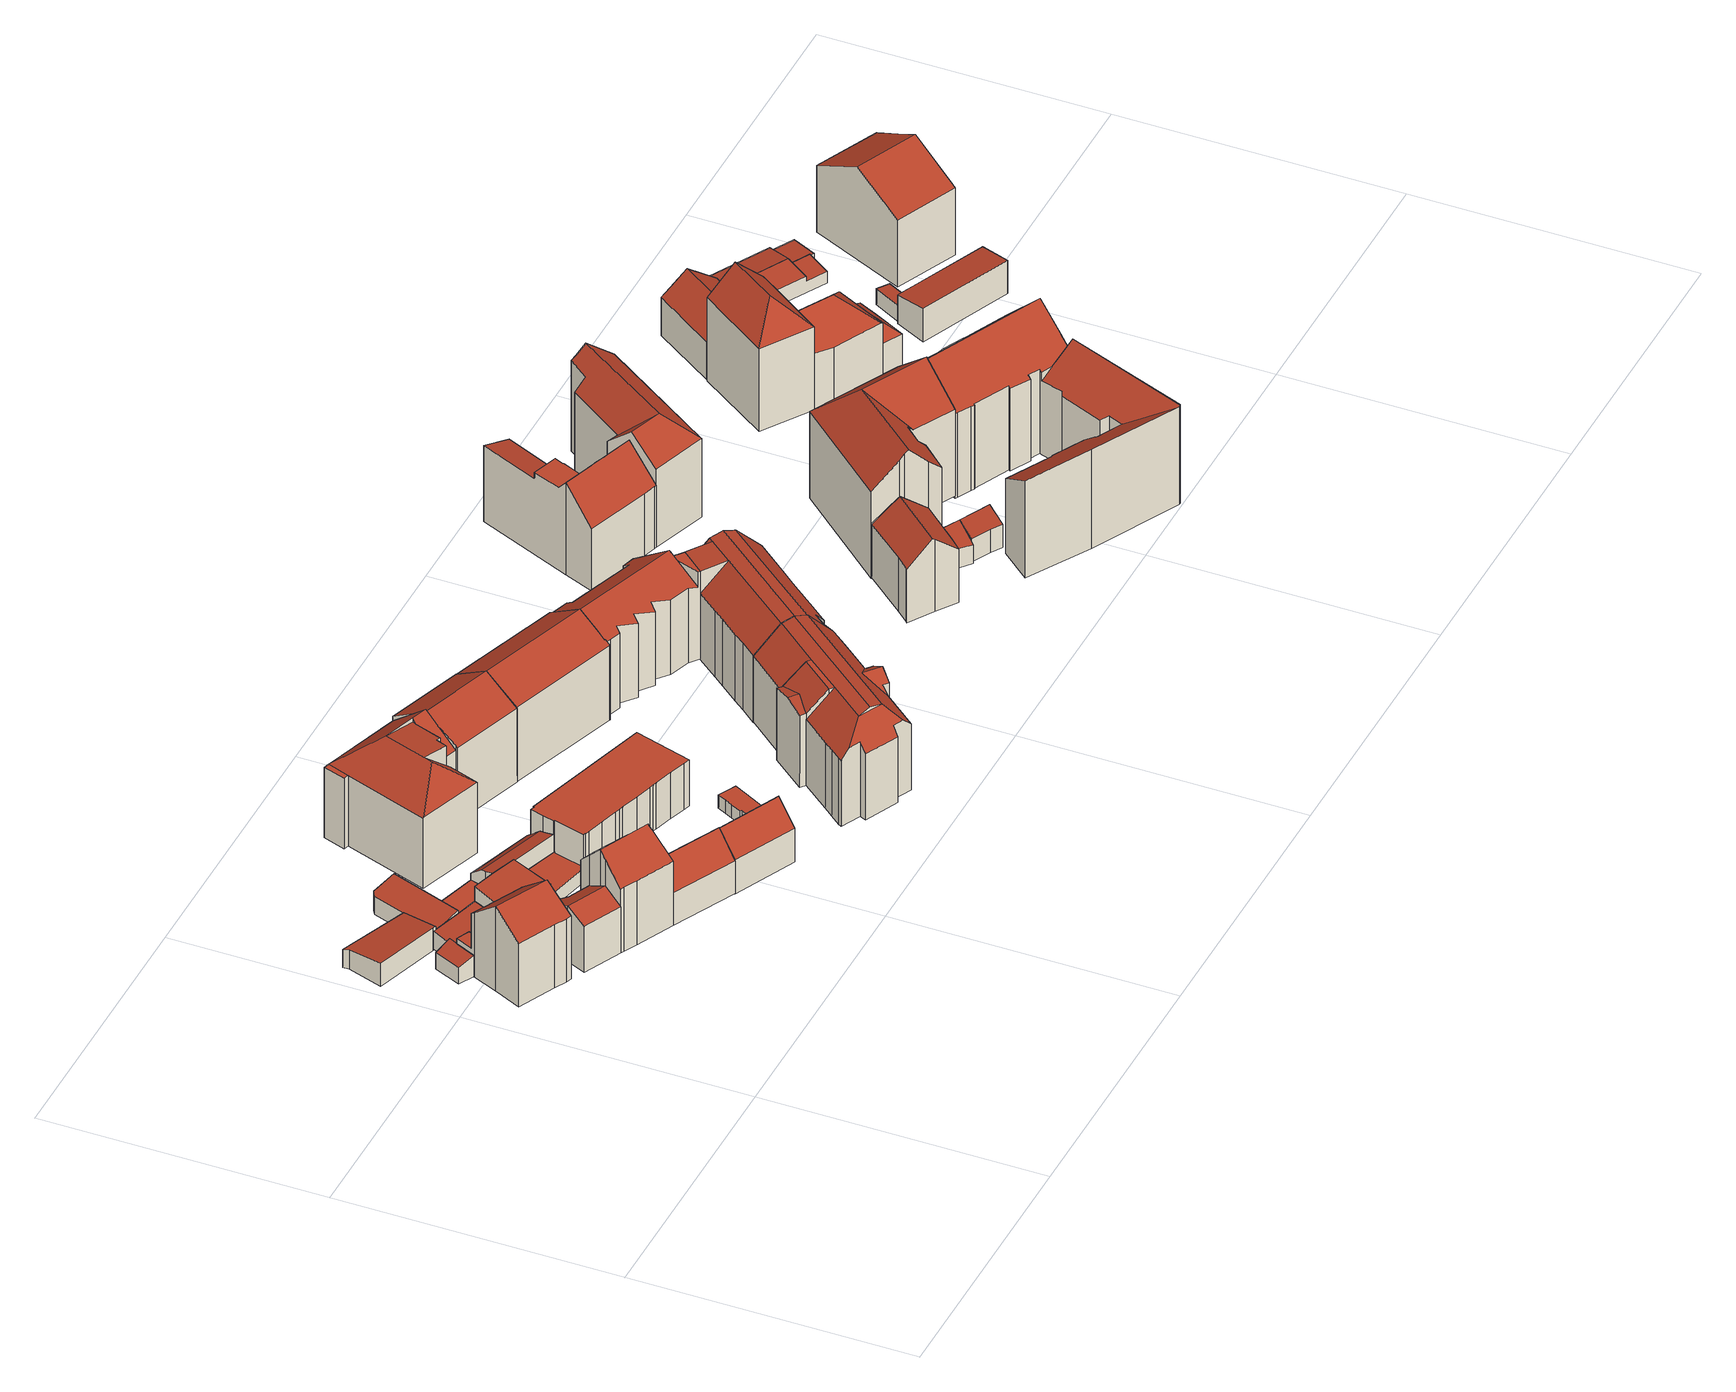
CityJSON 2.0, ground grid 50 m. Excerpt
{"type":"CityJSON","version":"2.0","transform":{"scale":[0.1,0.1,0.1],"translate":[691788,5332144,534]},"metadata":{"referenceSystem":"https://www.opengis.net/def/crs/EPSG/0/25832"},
"CityObjects":{
"building1":{"type":"Building","attributes":{"Gemeindeschluessel":"09162000","HoeheDach":"539.771","HoeheGrund":"535.663","Methode":"2000","NiedrigsteTraufeDesGebaeudes":"538.863","Geometrietyp2DReferenz":"3000","function":"31001_9998","roofType":"2100","measuredHeight":4.11,"storeysAboveGround":1},"geometry":[{"type":"MultiSurface","lod":"2","boundaries":[[[0,1,2,3]],[[3,2,4,5]],[[5,4,6,7]],[[2,1,8,6,4]],[[5,7,9,0,3]],[[7,6,8,9]],[[9,8,1,0]]],"semantics":{"surfaces":[{"type":"WallSurface"},{"type":"RoofSurface"},{"type":"GroundSurface"}],"values":[0,0,0,1,2,0,0]}}]},
"building2":{"type":"Building","attributes":{"Gemeindeschluessel":"09162000","HoeheDach":"552.180","HoeheGrund":"535.597","Methode":"2000","NiedrigsteTraufeDesGebaeudes":"540.770","Geometrietyp2DReferenz":"3000","function":"31001_9998","roofType":"3100","measuredHeight":16.58,"storeysAboveGround":4},"geometry":[{"type":"MultiSurface","lod":"2","boundaries":[[[10,11,12,13]],[[14,15,16,17]],[[18,19,20,21]],[[22,23,24,25]],[[26,27,21,20]],[[28,29,30,11,10,31]],[[24,23,32,14,17,29,28,33,34,35,26,20,19,36]],[[37,18,21,27,38,12,11,30,16]],[[17,16,30,29]],[[33,39,40,34]],[[13,40,39,31,10]],[[28,31,39,33]],[[37,25,24,36,19,18]],[[35,38,27,26]],[[37,16,15,41,22,25]],[[32,41,15,14]],[[23,22,41,32]],[[35,34,40,13,12,38]]],"semantics":{"surfaces":[{"type":"WallSurface"},{"type":"GroundSurface"},{"type":"RoofSurface"}],"values":[0,0,0,0,0,0,1,2,0,0,2,0,0,0,2,0,0,0]}}]},
"building3":{"type":"Building","attributes":{"Gemeindeschluessel":"09162000","HoeheDach":"539.759","HoeheGrund":"535.306","Methode":"2000","NiedrigsteTraufeDesGebaeudes":"538.846","Geometrietyp2DReferenz":"3000","function":"31001_2000","roofType":"1000","measuredHeight":4.45},"geometry":[{"type":"MultiSurface","lod":"2","boundaries":[[[42,43,44,45]],[[46,47,48,49]],[[50,46,49,51,42,45]],[[51,52,43,42]],[[50,45,44,53]],[[51,49,48,52]],[[44,43,52,48,47,53]],[[46,50,53,47]]],"semantics":{"surfaces":[{"type":"WallSurface"},{"type":"GroundSurface"},{"type":"RoofSurface"}],"values":[0,0,1,0,0,0,2,0]}}]},
"building4":{"type":"Building","attributes":{"Gemeindeschluessel":"09162000","HoeheDach":"539.179","HoeheGrund":"535.600","Methode":"2000","NiedrigsteTraufeDesGebaeudes":"538.624","Geometrietyp2DReferenz":"3000","function":"31001_2000","roofType":"9999","measuredHeight":3.58},"geometry":[{"type":"MultiSurface","lod":"2","boundaries":[[[34,54,55,33]],[[56,57,58,59]],[[60,61,62,63]],[[33,55,64,28]],[[28,64,61,60]],[[59,58,65,66]],[[67,68,69,70]],[[69,68,56,59,66,34,33,28,60,63]],[[68,67,57,56]],[[67,70,62,61,64,55,54,65,58,57]],[[63,62,70,69]],[[66,65,54,34]]],"semantics":{"surfaces":[{"type":"WallSurface"},{"type":"GroundSurface"},{"type":"RoofSurface"}],"values":[0,0,0,0,0,0,0,1,0,2,0,0]}}]},
"building5":{"type":"Building","attributes":{"Gemeindeschluessel":"09162000","HoeheDach":"546.530","HoeheGrund":"535.506","Methode":"2000","NiedrigsteTraufeDesGebaeudes":"543.896","Geometrietyp2DReferenz":"3000","function":"31001_9998","roofType":"3100","measuredHeight":11.02,"storeysAboveGround":2},"geometry":[{"type":"MultiSurface","lod":"2","boundaries":[[[71,72,73,74]],[[75,76,77,78]],[[76,75,74,73]],[[79,80,81,82]],[[83,84,78,77]],[[83,85,82,81,84]],[[86,79,82,85]],[[86,87,80,79]],[[86,85,83,77,76,73,72,88,89,87]],[[75,78,84,81,80,90,91,71,74]],[[88,91,90,89]],[[89,90,80,87]],[[72,71,91,88]]],"semantics":{"surfaces":[{"type":"WallSurface"},{"type":"RoofSurface"},{"type":"GroundSurface"}],"values":[0,0,0,1,0,0,0,0,2,1,0,0,0]}}]},
"building6":{"type":"Building","attributes":{"Gemeindeschluessel":"09162000","HoeheDach":"539.720","HoeheGrund":"535.215","Methode":"2000","NiedrigsteTraufeDesGebaeudes":"538.716","Geometrietyp2DReferenz":"3000","function":"31001_2000","roofType":"2100","measuredHeight":4.5},"geometry":[{"type":"MultiSurface","lod":"2","boundaries":[[[92,93,94,95]],[[96,97,98,99]],[[95,94,100,101]],[[94,93,98,97,102,100]],[[99,98,93,92]],[[101,100,102,103]],[[101,103,96,99,92,95]],[[103,102,97,96]]],"semantics":{"surfaces":[{"type":"WallSurface"},{"type":"RoofSurface"},{"type":"GroundSurface"}],"values":[0,0,0,1,0,0,2,0]}}]},
"building7":{"type":"Building","attributes":{"Gemeindeschluessel":"09162000","HoeheDach":"542.151","HoeheGrund":"535.470","Methode":"2000","NiedrigsteTraufeDesGebaeudes":"538.620","Geometrietyp2DReferenz":"3000","function":"31001_2000","roofType":"1000","measuredHeight":6.68},"geometry":[{"type":"MultiSurface","lod":"2","boundaries":[[[104,105,106,107]],[[108,109,105,104]],[[110,111,112,113]],[[108,104,107,114]],[[110,109,108,115,111]],[[114,116,115,108]],[[113,112,117,118]],[[106,119,120,116,114,107]],[[121,122,123,124]],[[106,105,109,110,113,118,121,124,119]],[[124,123,120,119]],[[118,117,122,121]],[[115,116,120,123,122,117,112,111]]],"semantics":{"surfaces":[{"type":"WallSurface"},{"type":"RoofSurface"},{"type":"GroundSurface"}],"values":[0,0,0,1,0,0,0,0,0,2,0,0,1]}}]},
"building8":{"type":"Building","attributes":{"Gemeindeschluessel":"09162000","HoeheDach":"552.881","HoeheGrund":"535.470","Methode":"1000","NiedrigsteTraufeDesGebaeudes":"548.038","Geometrietyp2DReferenz":"3000","function":"31001_1000","roofType":"3100","measuredHeight":17.41,"storeysAboveGround":4},"geometry":[{"type":"MultiSurface","lod":"2","boundaries":[[[125,126,127,128]],[[89,129,130,131]],[[89,87,132,129]],[[133,134,135,136]],[[132,87,86,137]],[[132,137,138,139,140,127,126,141,129]],[[137,86,142,138]],[[143,139,138,142]],[[136,135,144,145]],[[125,145,144,141,126]],[[146,147,134,133]],[[131,130,147,146]],[[125,128,148,143,142,86,87,89,131,146,133,136,145]],[[141,144,135,134,147,130,129]],[[128,127,140,148]],[[148,140,139,143]]],"semantics":{"surfaces":[{"type":"WallSurface"},{"type":"RoofSurface"},{"type":"GroundSurface"}],"values":[0,0,0,0,0,1,0,0,0,0,0,0,2,1,0,0]}}]},
"building9":{"type":"Building","attributes":{"Gemeindeschluessel":"09162000","HoeheDach":"538.141","HoeheGrund":"535.487","Methode":"1000","NiedrigsteTraufeDesGebaeudes":"538.141","Geometrietyp2DReferenz":"3000","function":"51009_1610","roofType":"1000","measuredHeight":2.65},"geometry":[{"type":"MultiSurface","lod":"2","boundaries":[[[118,149,150,151]],[[152,153,154,155]],[[155,154,149,118]],[[151,152,155,118]],[[149,154,153,150]],[[151,150,153,152]]],"semantics":{"surfaces":[{"type":"WallSurface"},{"type":"GroundSurface"},{"type":"RoofSurface"}],"values":[0,0,0,1,2,0]}}]},
"building10":{"type":"Building","attributes":{"Gemeindeschluessel":"09162000","HoeheDach":"538.183","HoeheGrund":"535.380","Methode":"1000","NiedrigsteTraufeDesGebaeudes":"538.183","Geometrietyp2DReferenz":"3000","function":"31001_2000","roofType":"1000","measuredHeight":2.8},"geometry":[{"type":"MultiSurface","lod":"2","boundaries":[[[156,157,158,159,160,161,162]],[[163,158,157,164]],[[165,166,156,162]],[[166,165,167,168,169,163,164]],[[168,160,159,169]],[[166,164,157,156]],[[168,167,161,160]],[[167,165,162,161]],[[169,159,158,163]]],"semantics":{"surfaces":[{"type":"RoofSurface"},{"type":"WallSurface"},{"type":"GroundSurface"}],"values":[0,1,1,2,1,1,1,1,1]}}]},
"building11":{"type":"Building","attributes":{"Gemeindeschluessel":"09162000","HoeheDach":"546.159","HoeheGrund":"535.500","Methode":"1000","NiedrigsteTraufeDesGebaeudes":"541.764","Geometrietyp2DReferenz":"3000","function":"31001_1000","roofType":"3100","measuredHeight":10.66,"storeysAboveGround":2},"geometry":[{"type":"MultiSurface","lod":"2","boundaries":[[[128,170,171,125]],[[172,148,128,125,145,173]],[[174,173,145,175]],[[174,175,171,170,176,177]],[[125,171,175,145]],[[177,178,172,173,174]],[[172,178,179,148]],[[178,177,176,179]],[[128,148,179,176,170]]],"semantics":{"surfaces":[{"type":"WallSurface"},{"type":"GroundSurface"},{"type":"RoofSurface"}],"values":[0,1,0,2,0,0,0,2,0]}}]},
"building12":{"type":"Building","attributes":{"Gemeindeschluessel":"09162000","HoeheDach":"541.684","HoeheGrund":"535.290","Methode":"2000","NiedrigsteTraufeDesGebaeudes":"538.840","Geometrietyp2DReferenz":"3000","function":"31001_9998","roofType":"2100","measuredHeight":6.39,"storeysAboveGround":1},"geometry":[{"type":"MultiSurface","lod":"2","boundaries":[[[180,181,182,183,184]],[[184,183,185,186]],[[187,188,189,190,191]],[[192,193,194,195]],[[191,190,193,192]],[[195,194,196,197]],[[197,196,181,180]],[[189,188,185,183,182]],[[180,184,186,187,191,192,195,197]],[[186,185,188,187]],[[194,193,190,189,182,181,196]]],"semantics":{"surfaces":[{"type":"WallSurface"},{"type":"RoofSurface"},{"type":"GroundSurface"}],"values":[0,0,0,0,0,0,0,1,2,0,1]}}]},
"building13":{"type":"Building","attributes":{"Gemeindeschluessel":"09162000","HoeheDach":"546.130","HoeheGrund":"535.360","Methode":"1000","NiedrigsteTraufeDesGebaeudes":"541.931","Geometrietyp2DReferenz":"3000","function":"31001_1000","roofType":"3100","measuredHeight":10.77,"storeysAboveGround":2},"geometry":[{"type":"MultiSurface","lod":"2","boundaries":[[[198,199,200,201,202]],[[203,204,205,201,200]],[[206,205,204,207]],[[207,204,203,208,209]],[[209,208,199,198]],[[208,203,200,199]],[[202,201,205,206]],[[198,202,206,207,209]]],"semantics":{"surfaces":[{"type":"WallSurface"},{"type":"RoofSurface"},{"type":"GroundSurface"}],"values":[0,1,0,0,0,1,0,2]}}]},
"building14":{"type":"Building","attributes":{"Gemeindeschluessel":"09162000","HoeheDach":"554.290","HoeheGrund":"535.150","Methode":"2000","NiedrigsteTraufeDesGebaeudes":"548.920","Geometrietyp2DReferenz":"3000","function":"31001_9998","roofType":"3200","measuredHeight":19.14,"storeysAboveGround":4},"geometry":[{"type":"MultiSurface","lod":"2","boundaries":[[[210,211,212,213,214]],[[215,216,217,218,219]],[[220,221,222,223,224]],[[215,225,226,227,228,216]],[[229,218,217]],[[230,223,231,232,211]],[[233,234,235]],[[220,236,237,235,234,221]],[[222,221,234,233,229,217,231]],[[213,212,232,231,217,216,228,238]],[[239,240,227,226]],[[213,238,241,214]],[[241,238,240,239]],[[211,210,242,230]],[[236,220,224,242,210,214,241,239,226,225]],[[237,219,218,233,235]],[[238,228,227,240]],[[223,222,231]],[[236,225,215,219,237]],[[224,223,230,242]],[[233,218,229]],[[212,211,232]]],"semantics":{"surfaces":[{"type":"WallSurface"},{"type":"RoofSurface"},{"type":"GroundSurface"}],"values":[0,1,0,0,0,1,0,0,1,1,0,0,0,0,2,1,1,0,0,0,0,1]}}]},
"building15":{"type":"Building","attributes":{"Gemeindeschluessel":"09162000","HoeheDach":"544.400","HoeheGrund":"535.403","Methode":"1000","NiedrigsteTraufeDesGebaeudes":"544.400","Geometrietyp2DReferenz":"3000","function":"31001_1000","roofType":"9999","measuredHeight":9,"storeysAboveGround":3},"geometry":[{"type":"MultiSurface","lod":"2","boundaries":[[[243,244,245,246]],[[247,248,249,250]],[[251,252,253,254]],[[255,256,252,251]],[[168,257,258,259]],[[255,251,254,260,261,262,243,246,263,264,265,266,247,250,267,268,169,168,259,269,270,271,272,273]],[[271,274,275,272]],[[268,276,277,169]],[[267,278,276,268]],[[254,253,279,260]],[[262,280,244,243]],[[270,281,274,271]],[[272,275,282,273]],[[250,249,278,267]],[[169,277,257,168]],[[259,258,283,269]],[[264,284,285,265]],[[260,279,286,261]],[[246,245,287,263]],[[285,284,287,245,244,280,286,279,253,252,256,282,275,274,281,283,258,257,277,276,278,249,248]],[[263,287,284,264]],[[285,248,247,266,265]],[[261,286,280,262]],[[269,283,281,270]],[[273,282,256,255]]],"semantics":{"surfaces":[{"type":"WallSurface"},{"type":"GroundSurface"},{"type":"RoofSurface"}],"values":[0,0,0,0,0,1,0,0,0,0,0,0,0,0,0,0,0,0,0,2,0,0,0,0,0]}}]},
"building16":{"type":"Building","attributes":{"Gemeindeschluessel":"09162000","HoeheDach":"538.082","HoeheGrund":"535.480","Methode":"1000","NiedrigsteTraufeDesGebaeudes":"538.082","Geometrietyp2DReferenz":"3000","function":"31001_2000","roofType":"1000","measuredHeight":2.6},"geometry":[{"type":"MultiSurface","lod":"2","boundaries":[[[288,289,290,291,292,293,294,295,296]],[[297,296,295,298]],[[299,291,290,300]],[[301,288,296,297]],[[300,290,289,302]],[[288,301,302,289]],[[303,293,292,304]],[[302,301,297,298,305,303,304,299,300]],[[298,295,294,305]],[[304,292,291,299]],[[305,294,293,303]]],"semantics":{"surfaces":[{"type":"RoofSurface"},{"type":"WallSurface"},{"type":"GroundSurface"}],"values":[0,1,1,1,1,1,1,2,1,1,1]}}]},
"building17":{"type":"Building","attributes":{"Gemeindeschluessel":"09162000","HoeheDach":"553.760","HoeheGrund":"535.288","Methode":"2000","NiedrigsteTraufeDesGebaeudes":"549.773","Geometrietyp2DReferenz":"3000","function":"31001_1000","roofType":"3100","measuredHeight":18.47,"storeysAboveGround":5},"geometry":[{"type":"MultiSurface","lod":"2","boundaries":[[[306,307,308,309,310]],[[311,312,313,314,315]],[[315,314,316,317]],[[307,311,315,317,308]],[[306,310,313,312]],[[314,313,310,309,316]],[[317,316,309,308]],[[311,307,306,312]]],"semantics":{"surfaces":[{"type":"WallSurface"},{"type":"GroundSurface"},{"type":"RoofSurface"}],"values":[0,0,0,1,2,2,0,0]}}]},
"building18":{"type":"Building","attributes":{"Gemeindeschluessel":"09162000","HoeheDach":"553.470","HoeheGrund":"535.290","Methode":"2000","NiedrigsteTraufeDesGebaeudes":"548.150","Geometrietyp2DReferenz":"3000","function":"31001_9998","roofType":"3400","measuredHeight":18.18,"storeysAboveGround":4},"geometry":[{"type":"MultiSurface","lod":"2","boundaries":[[[318,319,320,321]],[[322,323,324,325]],[[326,327,328,329,330,331,332,333,334,335]],[[336,337,338,339]],[[340,331,330,341]],[[342,343,344,345]],[[346,347,348,349]],[[347,346,350]],[[351,349,348]],[[352,353,334,333,354,355,356,357]],[[358,359,333,332]],[[360,361,319,318]],[[336,362,363,364,337]],[[329,328,365,366]],[[341,330,329,366]],[[367,368,349,351]],[[363,362,369,370]],[[371,372,373,325,324]],[[342,374,356,355,343]],[[346,349,368,323,322,375]],[[376,377,323,368,367,378]],[[372,321,320,375,373]],[[361,360,345,344]],[[364,363,370,328,327]],[[354,333,359]],[[379,353,352,380]],[[365,369,362,336,339,381,382,379,380,383,374,342,345,360,318,321,372,371,377,376,340,341,366]],[[340,376,378,384,358,332,331]],[[352,357,383,380]],[[371,324,323,377]],[[383,357,356,374]],[[365,328,370,369]],[[350,346,375,320]],[[339,338,385,381]],[[379,382,335,334,353]],[[351,348,384,378,367]],[[364,327,326,385,338,337]],[[322,325,373,375]],[[361,344,343,355,354,347,350,320,319]],[[326,335,382,381,385]],[[358,384,348,347,354,359]]],"semantics":{"surfaces":[{"type":"WallSurface"},{"type":"RoofSurface"},{"type":"GroundSurface"}],"values":[0,1,1,0,0,0,1,0,0,1,1,0,0,0,0,0,0,0,0,1,0,0,0,1,0,0,2,0,0,0,0,0,0,0,0,1,1,1,1,0,1]}}]},
"building19":{"type":"Building","attributes":{"Gemeindeschluessel":"09162000","HoeheDach":"553.760","HoeheGrund":"535.442","Methode":"2000","NiedrigsteTraufeDesGebaeudes":"549.937","Geometrietyp2DReferenz":"3000","function":"31001_1000","roofType":"3100","measuredHeight":18.32,"storeysAboveGround":5},"geometry":[{"type":"MultiSurface","lod":"2","boundaries":[[[386,387,388,389,390,391,392,393,394,395,396]],[[397,398,399,400]],[[393,399,398,401,394]],[[402,391,390,403]],[[400,399,393,392,404]],[[405,395,394,401,406]],[[407,389,388,408]],[[409,386,396,410]],[[404,392,391,402]],[[410,396,395,405]],[[403,390,389,407]],[[408,388,387,411]],[[405,406,397,400,404,402,403,407,408,411,409,410]],[[406,401,398,397]],[[411,387,386,409]]],"semantics":{"surfaces":[{"type":"RoofSurface"},{"type":"WallSurface"},{"type":"GroundSurface"}],"values":[0,1,0,1,1,1,1,1,1,1,1,1,2,1,1]}}]},
"building20":{"type":"Building","attributes":{"Gemeindeschluessel":"09162000","HoeheDach":"553.580","HoeheGrund":"535.333","Methode":"2000","NiedrigsteTraufeDesGebaeudes":"549.463","Geometrietyp2DReferenz":"3000","function":"31001_1000","roofType":"3100","measuredHeight":18.25,"storeysAboveGround":5},"geometry":[{"type":"MultiSurface","lod":"2","boundaries":[[[412,413,414,415,416]],[[417,418,419,420]],[[421,422,423,424]],[[425,426,427,428]],[[429,430,418,417]],[[431,432,433,434]],[[428,427,422,421]],[[435,436,437,438]],[[423,422,427,426,439,440,441,442,433,432,443,444,414,445,446,447,448,437,436]],[[431,434,449,450,451,452,425,428,421,424,435,438,453,454,455,429,417,420,456,457,413,412,458]],[[452,439,426,425]],[[459,416,415,444,460]],[[413,457,461,445,414]],[[455,454,447,446,462]],[[449,442,441,450]],[[445,461,463,419,418,430,462,446]],[[415,414,444]],[[456,463,461,457]],[[412,416,459,458]],[[443,460,444]],[[455,462,430,429]],[[451,440,439,452]],[[453,448,447,454]],[[434,433,442,449]],[[438,437,448,453]],[[420,419,463,456]],[[424,423,436,435]],[[431,458,459,460,443,432]],[[450,441,440,451]]],"semantics":{"surfaces":[{"type":"WallSurface"},{"type":"RoofSurface"},{"type":"GroundSurface"}],"values":[0,0,0,0,0,0,0,0,1,2,0,1,0,0,0,1,0,0,0,0,0,0,0,0,0,0,0,0,0]}}]},
"building21":{"type":"Building","attributes":{"Gemeindeschluessel":"09162000","HoeheDach":"553.470","HoeheGrund":"535.180","Methode":"2000","NiedrigsteTraufeDesGebaeudes":"548.186","Geometrietyp2DReferenz":"3000","function":"31001_1000","roofType":"3400","measuredHeight":18.29,"storeysAboveGround":4},"geometry":[{"type":"MultiSurface","lod":"2","boundaries":[[[358,464,465,466,467,468,384]],[[469,470,471,472,473,474,475,476,477,478,479,480,481,482,483,484,485,486,487,488]],[[479,478,489,490,491]],[[469,378,492,470]],[[474,493,459,416,494,475]],[[481,495,496,482]],[[470,492,497,471]],[[487,498,331,488]],[[331,498,499,500,501,502,496,495,503,491,490,504]],[[483,502,501,484]],[[482,496,502,483]],[[477,476,505,466,465]],[[484,501,500,485]],[[479,491,503,480]],[[478,477,465,464,489]],[[486,499,498,487]],[[485,500,499,486]],[[468,467,416,459]],[[468,459,493]],[[475,494,505,476]],[[504,490,489,464,358]],[[471,497,506,472]],[[472,506,507,473]],[[480,503,495,481]],[[473,507,493,474]],[[494,416,467]],[[467,466,505,494]],[[384,468,493,507,506,497,492,378]],[[469,488,331,504,358,384,378]]],"semantics":{"surfaces":[{"type":"RoofSurface"},{"type":"GroundSurface"},{"type":"WallSurface"}],"values":[0,1,2,2,2,2,2,2,0,2,2,2,2,2,2,2,2,0,2,2,0,2,2,2,2,2,0,0,2]}}]},
"building22":{"type":"Building","attributes":{"Gemeindeschluessel":"09162000","HoeheDach":"549.284","HoeheGrund":"535.050","Methode":"1000","NiedrigsteTraufeDesGebaeudes":"545.321","Geometrietyp2DReferenz":"3000","function":"31001_9998","roofType":"3100","measuredHeight":14.23,"storeysAboveGround":3},"geometry":[{"type":"MultiSurface","lod":"2","boundaries":[[[508,509,510,511]],[[512,513,514,515]],[[516,517,518,519,520,510,509,521,522,514,513,523]],[[521,524,525,522]],[[517,526,527,518]],[[509,508,524,521]],[[512,515,528,529,530,527,526,531,532]],[[520,519,530,529,533]],[[516,531,526,517]],[[508,511,533,529,528,525,524]],[[531,516,523,532]],[[520,533,511,510]],[[518,527,530,519]],[[514,522,525,528,515]],[[513,512,532,523]]],"semantics":{"surfaces":[{"type":"WallSurface"},{"type":"GroundSurface"},{"type":"RoofSurface"}],"values":[0,0,1,0,0,0,2,0,0,2,0,0,0,0,0]}}]},
"building23":{"type":"Building","attributes":{"Gemeindeschluessel":"09162000","HoeheDach":"553.073","HoeheGrund":"534.990","Methode":"2000","NiedrigsteTraufeDesGebaeudes":"547.100","Geometrietyp2DReferenz":"3000","function":"31001_1000","roofType":"3100","measuredHeight":18.08,"storeysAboveGround":3},"geometry":[{"type":"MultiSurface","lod":"2","boundaries":[[[534,535,536]],[[537,538,539,534,536,540,541,542,543,544]],[[537,544,545,546]],[[547,548,549,550,541,540]],[[551,538,537,546]],[[552,553,554,555]],[[556,545,544,543,557]],[[542,558,559,560,557,543]],[[561,559,558,562]],[[563,550,549,564]],[[545,556,565,561,562,566,554,553,567,568,569,570,571,551,546]],[[547,540,536,535]],[[553,552,572,567]],[[570,569,548,547,535,534]],[[539,538,551,571]],[[556,557,560,565]],[[573,568,567,572]],[[552,555,563,564,573,572]],[[565,560,559,561]],[[570,534,539,571]],[[569,568,573,564,549,548]],[[562,558,542,566]],[[554,566,542,541,550,563,555]]],"semantics":{"surfaces":[{"type":"RoofSurface"},{"type":"WallSurface"},{"type":"GroundSurface"}],"values":[0,0,1,0,1,1,1,0,1,1,2,1,1,1,1,1,1,0,1,1,1,1,1]}}]},
"building24":{"type":"Building","attributes":{"Gemeindeschluessel":"09162000","HoeheDach":"539.720","HoeheGrund":"534.829","Methode":"1000","NiedrigsteTraufeDesGebaeudes":"538.519","Geometrietyp2DReferenz":"3000","function":"31001_2000","roofType":"2100","measuredHeight":4.89,"storeysAboveGround":1},"geometry":[{"type":"MultiSurface","lod":"2","boundaries":[[[574,575,576,577]],[[578,579,580,576,575]],[[581,577,576,580]],[[581,582,583,574,577]],[[579,578,583,582]],[[581,580,579,582]],[[574,583,578,575]]],"semantics":{"surfaces":[{"type":"WallSurface"},{"type":"RoofSurface"},{"type":"GroundSurface"}],"values":[0,1,0,2,0,0,0]}}]},
"building25":{"type":"Building","attributes":{"Gemeindeschluessel":"09162000","HoeheDach":"539.703","HoeheGrund":"534.628","Methode":"2000","NiedrigsteTraufeDesGebaeudes":"539.094","Geometrietyp2DReferenz":"3000","function":"31001_2000","roofType":"1000","measuredHeight":5.08},"geometry":[{"type":"MultiSurface","lod":"2","boundaries":[[[584,585,579,586,587]],[[588,586,579,589]],[[589,579,585,590]],[[591,584,587,592]],[[590,591,592,588,589]],[[590,585,584,591]],[[592,587,586,588]]],"semantics":{"surfaces":[{"type":"RoofSurface"},{"type":"WallSurface"},{"type":"GroundSurface"}],"values":[0,1,1,1,2,1,1]}}]},
"building26":{"type":"Building","attributes":{"Gemeindeschluessel":"09162000","HoeheDach":"557.817","HoeheGrund":"534.666","Methode":"1000","NiedrigsteTraufeDesGebaeudes":"551.613","Geometrietyp2DReferenz":"3000","function":"31001_9998","roofType":"3100","measuredHeight":23.15,"storeysAboveGround":4},"geometry":[{"type":"MultiSurface","lod":"2","boundaries":[[[593,594,595,596]],[[597,598,599,600]],[[601,595,594,597,600,602,603,604,605,606,607,608]],[[601,609,610,596,595]],[[611,609,601,608]],[[611,612,610,609]],[[613,614,612,611]],[[613,607,606,614]],[[594,593,598,597]],[[603,615,616,604]],[[617,612,614,618,616,615]],[[603,602,619,617,615]],[[604,616,618,605]],[[600,599,619,602]],[[614,606,605,618]],[[617,619,599,598,593,596,610,612]],[[607,613,611,608]]],"semantics":{"surfaces":[{"type":"WallSurface"},{"type":"GroundSurface"},{"type":"RoofSurface"}],"values":[0,0,1,0,0,2,2,0,0,0,2,0,0,0,0,2,0]}}]},
"building27":{"type":"Building","attributes":{"Gemeindeschluessel":"09162000","HoeheDach":"554.990","HoeheGrund":"534.999","Methode":"2000","NiedrigsteTraufeDesGebaeudes":"550.272","Geometrietyp2DReferenz":"3000","function":"31001_9998","roofType":"3100","measuredHeight":19.99,"storeysAboveGround":4},"geometry":[{"type":"MultiSurface","lod":"2","boundaries":[[[620,621,622,623]],[[620,545,624,625,621]],[[626,627,628,629,630,631]],[[632,629,628,633,634,622,621,625]],[[623,622,634,635]],[[636,633,628,627]],[[637,632,638,639]],[[545,556,639,638,624]],[[635,634,633,636]],[[632,625,624,638]],[[556,545,620,623,635,636,627,626,631,640]],[[631,630,641,640]],[[556,640,641,637,639]],[[629,632,637,641,630]]],"semantics":{"surfaces":[{"type":"WallSurface"},{"type":"RoofSurface"},{"type":"GroundSurface"}],"values":[0,0,0,1,0,0,1,0,0,1,2,0,0,1]}}]},
"building28":{"type":"Building","attributes":{"Gemeindeschluessel":"09162000","HoeheDach":"557.460","HoeheGrund":"534.210","Methode":"2000","NiedrigsteTraufeDesGebaeudes":"548.266","Geometrietyp2DReferenz":"3000","function":"31001_1000","roofType":"3100","measuredHeight":23.25,"storeysAboveGround":5},"geometry":[{"type":"MultiSurface","lod":"2","boundaries":[[[642,643,644,645]],[[646,647,648,649]],[[650,651,652,653]],[[654,655,656,657,658]],[[659,660,661,662]],[[663,664,665,666]],[[667,668,662,661]],[[669,670,671,672]],[[673,674,675,676]],[[677,678,679,680]],[[681,682,683,684]],[[685,664,663,670,669]],[[686,687,666,665,688,689]],[[690,691,692,693]],[[694,695,651,650]],[[696,697,698]],[[676,675,699,700]],[[669,672,701,702,679,678,703,648,647,704,705,706,685]],[[680,679,702,707]],[[700,699,708,709]],[[695,710,711,654,658,686,689,696,698,712,652,651]],[[713,714,660,659]],[[715,716,717,718]],[[696,689,688]],[[655,654,711,692,691,717,716,719,683,682]],[[692,711,710,720,693]],[[709,708,643,642]],[[659,662,668,697,696,688,665,664,685,706,644,643,708,699,675,674,713]],[[721,719,716,715]],[[718,717,691,690]],[[655,682,681,722,656]],[[723,645,644,706,705]],[[724,701,672,671]],[[687,686,658,657]],[[683,719,721,684]],[[725,704,647,646]],[[663,666,687,657,656,722,681,684,721,715,718,690,693,720,694,650,653,726,667,661,660,714,673,676,700,709,642,645,723,725,646,649,727,677,680,707,724,671,670]],[[727,703,678,677]],[[649,648,703,727]],[[714,713,674,673]],[[667,726,712,698,697,668]],[[723,705,704,725]],[[653,652,712,726]],[[707,702,701,724]],[[695,694,720,710]]],"semantics":{"surfaces":[{"type":"WallSurface"},{"type":"RoofSurface"},{"type":"GroundSurface"}],"values":[0,0,0,0,0,0,0,0,0,0,0,0,0,0,0,0,0,1,0,0,1,0,0,0,1,0,0,1,0,0,0,0,0,0,0,0,2,0,0,0,0,0,0,0,0]}}]},
"building29":{"type":"Building","attributes":{"Gemeindeschluessel":"09162000","HoeheDach":"556.040","HoeheGrund":"534.810","Methode":"2000","NiedrigsteTraufeDesGebaeudes":"551.030","Geometrietyp2DReferenz":"3000","function":"31001_9998","roofType":"3200","measuredHeight":21.23},"geometry":[{"type":"MultiSurface","lod":"2","boundaries":[[[728,729,730,731]],[[732,733,734,735]],[[729,736,734,733,737,738]],[[738,737,739,740]],[[728,741,736,729]],[[729,738,740,730]],[[742,731,730,740,739]],[[732,742,739,737,733]],[[728,731,742,732,735,741]],[[735,734,736,741]]],"semantics":{"surfaces":[{"type":"WallSurface"},{"type":"RoofSurface"},{"type":"GroundSurface"}],"values":[0,0,1,1,0,1,0,0,2,0]}}]},
"building30":{"type":"Building","attributes":{"Gemeindeschluessel":"09162000","HoeheDach":"550.708","HoeheGrund":"534.868","Methode":"1000","NiedrigsteTraufeDesGebaeudes":"545.466","Geometrietyp2DReferenz":"3000","function":"31001_9998","roofType":"3200","measuredHeight":15.84},"geometry":[{"type":"MultiSurface","lod":"2","boundaries":[[[743,744,745,746]],[[747,748,749,750,751]],[[743,746,752,751,750,753]],[[754,755,756,757]],[[758,757,756,749,748]],[[751,752,759,760,747]],[[761,754,757,758,760,759,745,744]],[[749,756,755,762,753,750]],[[759,752,746,745]],[[753,762,761,744,743]],[[761,762,755,754]],[[747,760,758,748]]],"semantics":{"surfaces":[{"type":"WallSurface"},{"type":"RoofSurface"},{"type":"GroundSurface"}],"values":[0,1,1,0,0,0,2,1,0,0,0,0]}}]},
"building31":{"type":"Building","attributes":{"Gemeindeschluessel":"09162000","HoeheDach":"545.879","HoeheGrund":"534.850","Methode":"2000","NiedrigsteTraufeDesGebaeudes":"541.820","Geometrietyp2DReferenz":"3000","function":"31001_9998","roofType":"3100","measuredHeight":11.03,"storeysAboveGround":2},"geometry":[{"type":"MultiSurface","lod":"2","boundaries":[[[763,764,765,766]],[[767,768,769,770]],[[771,772,773,774]],[[766,765,775,776]],[[772,771,764,763]],[[767,776,775,777,768]],[[768,777,778,779,769]],[[780,781,782,779,778]],[[772,763,766,776,767,770,782,781,773]],[[781,780,774,773]],[[771,774,780,778,777,775,765,764]],[[770,769,779,782]]],"semantics":{"surfaces":[{"type":"WallSurface"},{"type":"RoofSurface"},{"type":"GroundSurface"}],"values":[0,0,0,0,0,0,1,0,2,0,1,0]}}]},
"building32":{"type":"Building","attributes":{"Gemeindeschluessel":"09162000","HoeheDach":"545.483","HoeheGrund":"534.960","Methode":"2000","NiedrigsteTraufeDesGebaeudes":"541.449","Geometrietyp2DReferenz":"3000","function":"31001_9998","roofType":"2100","measuredHeight":10.52},"geometry":[{"type":"MultiSurface","lod":"2","boundaries":[[[783,784,785,786]],[[787,788,785,789,790]],[[787,790,791]],[[783,786,792,793,794]],[[783,794,791,790,789,784]],[[785,784,789]],[[786,785,788,792]],[[793,787,791,794]],[[792,788,787,793]]],"semantics":{"surfaces":[{"type":"WallSurface"},{"type":"RoofSurface"},{"type":"GroundSurface"}],"values":[0,1,1,2,0,1,0,0,0]}}]},
"building33":{"type":"Building","attributes":{"Gemeindeschluessel":"09162000","HoeheDach":"537.874","HoeheGrund":"534.940","Methode":"1000","NiedrigsteTraufeDesGebaeudes":"537.874","Geometrietyp2DReferenz":"3000","function":"31001_2000","roofType":"1000","measuredHeight":2.93},"geometry":[{"type":"MultiSurface","lod":"2","boundaries":[[[795,796,797,798]],[[798,797,799,800]],[[800,801,802,803,795,798]],[[800,799,804,801]],[[801,804,805,802]],[[803,806,796,795]],[[797,796,806,805,804,799]],[[802,805,806,803]]],"semantics":{"surfaces":[{"type":"WallSurface"},{"type":"GroundSurface"},{"type":"RoofSurface"}],"values":[0,0,1,0,0,0,2,0]}}]},
"building34":{"type":"Building","attributes":{"Gemeindeschluessel":"09162000","HoeheDach":"538.055","HoeheGrund":"534.960","Methode":"1000","NiedrigsteTraufeDesGebaeudes":"537.723","Geometrietyp2DReferenz":"3000","function":"31001_2000","roofType":"1000","measuredHeight":3.1},"geometry":[{"type":"MultiSurface","lod":"2","boundaries":[[[807,808,809,810]],[[810,811,812,807]],[[810,809,813,811]],[[813,809,808,814]],[[812,814,808,807]],[[811,813,814,812]]],"semantics":{"surfaces":[{"type":"WallSurface"},{"type":"GroundSurface"},{"type":"RoofSurface"}],"values":[0,1,0,2,0,0]}}]},
"building35":{"type":"Building","attributes":{"Gemeindeschluessel":"09162000","HoeheDach":"539.000","HoeheGrund":"535.000","Methode":"2000","NiedrigsteTraufeDesGebaeudes":"537.297","Geometrietyp2DReferenz":"3000","function":"31001_2000","roofType":"2100","measuredHeight":4},"geometry":[{"type":"MultiSurface","lod":"2","boundaries":[[[815,816,817,818]],[[818,817,819,820,821,822]],[[815,818,822,823]],[[824,823,822,821]],[[819,817,816,825]],[[825,816,815,823,824,826]],[[820,819,825,826]],[[820,826,824,821]]],"semantics":{"surfaces":[{"type":"WallSurface"},{"type":"RoofSurface"},{"type":"GroundSurface"}],"values":[0,0,1,0,2,0,0,1]}}]},
"building36":{"type":"Building","attributes":{"Gemeindeschluessel":"09162000","HoeheDach":"541.560","HoeheGrund":"535.000","Methode":"1000","NiedrigsteTraufeDesGebaeudes":"540.587","Geometrietyp2DReferenz":"3000","function":"31001_1000","roofType":"1000","measuredHeight":6.56,"storeysAboveGround":1},"geometry":[{"type":"MultiSurface","lod":"2","boundaries":[[[827,828,829,830]],[[830,829,831,832,833,834]],[[812,832,831,811]],[[835,833,832,812]],[[811,831,829,828]],[[827,836,835,812,811,828]],[[835,836,834,833]],[[836,827,830,834]]],"semantics":{"surfaces":[{"type":"WallSurface"},{"type":"RoofSurface"},{"type":"GroundSurface"}],"values":[0,1,0,0,0,2,0,0]}}]},
"building37":{"type":"Building","attributes":{"Gemeindeschluessel":"09162000","HoeheDach":"538.702","HoeheGrund":"534.930","Methode":"1000","NiedrigsteTraufeDesGebaeudes":"537.246","Geometrietyp2DReferenz":"3000","function":"31001_2000","roofType":"1000","measuredHeight":3.77},"geometry":[{"type":"MultiSurface","lod":"2","boundaries":[[[837,838,839,840]],[[841,842,843,844,845,846]],[[840,839,847,848,849,781]],[[846,845,838,837]],[[839,838,845,844,847]],[[848,843,842,849]],[[844,843,848,847]],[[781,849,842,841]],[[841,846,837,840,781]]],"semantics":{"surfaces":[{"type":"WallSurface"},{"type":"RoofSurface"},{"type":"GroundSurface"}],"values":[0,0,0,0,1,1,0,0,2]}}]},
"building38":{"type":"Building","attributes":{"Gemeindeschluessel":"09162000","HoeheDach":"553.066","HoeheGrund":"534.860","Methode":"1000","NiedrigsteTraufeDesGebaeudes":"547.990","Geometrietyp2DReferenz":"3000","function":"31001_1000","roofType":"3100","measuredHeight":18.21,"storeysAboveGround":4},"geometry":[{"type":"MultiSurface","lod":"2","boundaries":[[[850,851,852,853]],[[851,850,854,855]],[[851,855,856,857,858,852]],[[859,860,861,862]],[[863,864,860,859]],[[863,865,858,857,864]],[[853,852,858,865]],[[863,859,862,854,850,853,865]],[[855,854,862,861,856]],[[860,864,857,856,861]]],"semantics":{"surfaces":[{"type":"WallSurface"},{"type":"RoofSurface"},{"type":"GroundSurface"}],"values":[0,0,1,0,0,0,0,2,0,1]}}]}
},
"vertices":[
[103,551,17],[103,551,58],[86,514,58],[86,514,17],[59,528,49],[59,528,17],[80,576,49],[80,576,17],[111,566,58],[111,566,17],
[89,520,68],[89,520,137],[110,509,137],[110,509,68],[45,420,16],[45,420,139],[67,469,182],[67,469,16],[181,474,138],[181,474,16],[175,476,16],[175,476,139],[133,378,139],[133,378,16],[142,374,16],[142,374,140],[150,488,16],[150,488,139],[103,551,16],[86,514,16],[86,514,142],[103,551,68],[111,389,16],[127,540,16],[124,535,16],[109,507,16],[162,425,16],[161,423,182],[109,507,139],[127,540,68],[124,535,68],[111,389,140],
[131,599,13],[131,599,57],[126,601,57],[126,601,13],[30,701,13],[30,701,50],[30,712,48],[30,712,13],[9,638,13],[154,663,13],[154,663,48],[9,638,58],
[124,535,46],[127,540,47],[220,572,16],[220,572,52],[197,512,47],[197,512,16],[112,569,16],[112,569,48],[126,601,51],[126,601,16],[103,551,47],[193,503,46],[193,503,16],[182,583,51],[182,583,16],[131,599,16],[131,599,51],
[227,415,105],[227,415,15],[222,430,15],[222,430,99],[207,437,99],[207,437,15],[197,430,15],[197,430,105],[235,331,105],[250,364,125],[181,396,125],[167,363,105],[183,399,15],[183,399,123],[167,363,15],[235,331,15],[250,364,15],[265,398,15],[255,375,15],[255,375,118],[265,398,105],
[227,712,12],[227,712,57],[182,583,57],[182,583,12],[174,721,12],[174,721,47],[184,727,49],[184,727,12],[131,599,47],[131,599,12],[154,663,47],[154,663,12],
[249,434,46],[249,434,15],[274,425,15],[274,425,46],[263,481,46],[263,481,15],[197,512,15],[197,512,70],[220,572,81],[220,572,15],[287,473,46],[263,481,69],[287,473,69],[266,558,82],[266,558,15],[288,475,15],[288,475,69],[307,544,15],[307,544,81],[288,477,69],[288,477,15],
[344,332,15],[344,332,188],[343,326,182],[343,326,15],[255,375,189],[265,397,164],[265,397,15],[250,364,177],[303,406,15],[303,406,141],[358,380,141],[358,380,15],[235,331,140],[240,328,141],[264,317,140],[332,285,140],[345,333,189],[240,328,15],[264,317,15],[352,359,162],[352,359,15],[278,418,15],[278,418,140],[332,285,15],
[266,558,41],[182,583,41],[182,583,15],[198,629,15],[198,629,41],[280,605,41],[280,605,15],
[379,456,42],[386,486,42],[394,513,42],[395,514,42],[394,515,42],[307,544,42],[288,477,42],[394,513,14],[386,486,14],[288,477,14],[379,456,14],[307,544,14],[394,515,14],[395,514,14],
[343,326,117],[344,332,110],[445,230,15],[477,298,15],[477,298,78],[352,359,78],[342,322,122],[461,264,122],[445,230,78],[332,285,78],
[272,577,13],[272,577,72],[274,584,71],[280,605,53],[280,605,13],[409,567,48],[409,567,13],[407,561,13],[407,561,54],[401,541,71],[399,535,72],[399,535,13],[394,515,13],[394,515,77],[307,544,77],[307,544,13],[266,558,77],[266,558,13],
[445,230,14],[445,230,80],[461,264,121],[477,298,79],[477,298,14],[572,212,121],[572,213,120],[587,245,81],[587,245,14],[572,213,14],[556,178,80],[556,178,14],
[381,639,11],[381,639,150],[266,679,150],[265,679,149],[265,679,11],[471,821,150],[331,868,150],[369,788,203],[427,769,203],[455,759,203],[399,716,11],[399,716,196],[392,696,196],[392,696,157],[392,696,11],[471,821,11],[321,872,11],[321,872,149],[331,869,149],[427,769,195],[400,693,150],[343,712,203],[337,697,203],[424,761,195],[407,713,195],[407,713,150],[441,702,11],[441,702,150],[317,829,149],[307,832,11],[307,832,149],[317,829,11],[400,693,11],
[500,421,14],[500,421,104],[469,431,104],[469,431,14],[390,454,14],[390,454,104],[384,456,104],[384,456,14],[607,389,14],[607,389,104],[579,398,104],[579,398,14],[620,385,14],[620,385,104],[394,515,104],[399,535,104],[399,535,14],[546,408,14],[539,410,14],[530,412,14],[461,433,14],[452,436,14],[422,445,14],[402,451,14],[384,457,14],[380,458,14],[406,559,14],[413,557,14],[414,557,14],[414,559,14],[651,488,14],[414,557,104],[414,559,104],[380,458,104],[395,514,104],[384,457,104],[546,408,104],[530,412,104],[413,557,104],[651,488,104],[406,559,104],[452,436,104],[422,445,104],[539,410,104],[461,433,104],
[610,292,41],[589,249,41],[617,236,41],[663,325,41],[649,332,41],[632,341,41],[624,325,41],[617,312,41],[608,293,41],[608,293,15],[617,312,15],[663,325,15],[617,236,15],[610,292,15],[589,249,15],[632,341,15],[649,332,15],[624,325,15],
[471,822,158],[471,822,13],[441,702,13],[441,702,160],[455,760,198],[609,775,13],[609,775,158],[588,715,198],[568,654,158],[568,654,13],[439,698,158],[439,698,13],
[701,190,13],[701,190,142],[742,241,142],[742,241,13],[773,266,162],[790,301,154],[782,308,154],[758,279,162],[849,150,142],[854,196,168],[897,210,142],[940,263,142],[961,290,142],[964,294,142],[930,321,189],[770,124,189],[782,94,159],[797,87,142],[867,155,13],[867,155,152],[858,162,152],[858,162,13],[964,294,13],[961,290,13],[668,149,13],[668,149,142],[672,155,142],[672,155,13],[772,215,189],[779,209,189],[828,270,189],[821,276,189],[772,215,180],[821,276,180],[759,93,142],[764,103,158],[727,145,189],[683,142,159],[704,132,159],[699,121,142],[912,336,195],[748,135,195],[687,173,13],[687,173,142],[902,198,13],[902,198,147],[882,173,168],[897,210,13],[940,263,13],[791,302,141],[791,302,154],[893,205,13],[893,205,147],[782,308,13],[733,248,13],[733,248,153],[704,132,13],[742,241,154],[856,381,13],[790,301,13],[856,381,142],[764,103,13],[759,93,13],[854,156,13],[797,87,13],[699,121,13],[894,350,189],[854,156,147],
[768,586,160],[770,585,159],[773,595,166],[772,595,165],[772,596,166],[777,610,175],[789,644,197],[790,645,198],[588,714,198],[588,713,197],[569,654,159],[760,722,14],[760,722,159],[809,705,159],[809,705,14],[608,774,159],[777,610,14],[772,596,14],[789,644,14],[588,713,14],[608,774,14],[772,595,14],[773,595,14],[768,586,14],[569,654,14],[770,585,14],
[1003,562,13],[984,577,13],[984,577,194],[984,577,185],[1003,562,185],[843,681,13],[843,681,163],[964,639,163],[964,639,13],[783,591,13],[783,591,159],[773,595,160],[773,595,13],[811,593,13],[811,593,166],[804,584,159],[804,584,13],[847,693,13],[847,693,155],[951,533,13],[951,533,159],[914,546,159],[914,546,13],[772,595,13],[772,595,159],[772,596,160],[772,596,13],[840,569,158],[849,581,167],[878,557,158],[887,568,167],[965,522,155],[980,565,185],[984,580,196],[790,647,196],[789,644,194],[777,610,170],[887,568,13],[878,557,13],[849,581,13],[840,569,13],[777,610,13],[789,644,13],[809,705,13],[968,651,13],[991,644,13],[968,520,13],[968,520,185],[965,522,185],[991,644,155],[809,705,155],[968,651,155],
[1065,524,195],[1063,526,194],[1047,539,189],[1041,531,189],[1006,489,189],[856,381,12],[878,408,12],[894,428,12],[921,461,12],[937,481,12],[968,520,12],[1003,562,12],[1009,570,12],[1063,526,12],[1080,511,12],[1117,482,12],[1067,421,12],[1049,399,12],[1002,340,12],[986,321,12],[983,317,12],[972,326,12],[954,304,12],[965,295,12],[964,294,12],[1080,511,190],[1082,510,189],[1117,482,142],[878,408,142],[968,520,142],[1003,562,142],[1049,399,142],[1002,340,142],[894,428,142],[965,295,142],[954,304,158],[972,326,157],[983,317,142],[986,321,142],[1067,421,142],[929,322,189],[1009,570,142],[921,461,142],[937,481,142],
[1206,289,115],[1206,289,10],[1188,269,10],[1188,269,114],[1343,299,113],[1343,299,10],[1311,326,10],[1311,326,147],[1285,235,10],[1268,217,10],[1265,213,10],[1229,238,10],[1185,266,10],[1269,363,10],[1305,331,10],[1319,273,10],[1269,363,114],[1305,331,152],[1268,217,115],[1265,213,115],[1305,331,153],[1226,240,153],[1229,238,151],[1285,235,115],[1319,273,114],[1185,266,114],
[1208,811,131],[1149,832,131],[1149,831,131],[1237,801,131],[1233,803,131],[1217,808,132],[1135,798,171],[1090,814,171],[1083,798,191],[1221,752,191],[1236,796,137],[1236,796,10],[1237,801,10],[1149,832,171],[1148,833,171],[1155,849,171],[1110,864,171],[1233,803,10],[1203,948,144],[1203,948,10],[1155,970,10],[1155,970,159],[1202,698,10],[1202,698,132],[1061,745,132],[1175,707,132],[1199,699,132],[1175,707,10],[1061,745,10],[1110,864,159],[1155,849,146],[1199,699,10],[1083,798,10],[1162,855,10],[1158,856,10],[1148,833,10],[1208,811,10],[1217,808,10],[1162,855,145],[1158,856,146],
[1319,273,8],[1319,273,49],[1343,299,57],[1343,299,8],[1366,233,45],[1401,272,57],[1370,288,57],[1370,288,8],[1401,272,8],[1366,233,8],
[1425,209,51],[1455,245,57],[1371,238,51],[1405,221,51],[1371,238,6],[1401,272,6],[1455,245,6],[1425,209,6],[1405,221,6],
[1402,343,189],[1402,343,7],[1428,372,7],[1428,372,189],[1411,334,7],[1411,334,177],[1370,288,177],[1370,288,7],[1513,329,7],[1343,299,7],[1311,326,7],[1305,331,7],[1269,363,7],[1417,533,7],[1576,453,7],[1544,391,7],[1513,329,176],[1439,367,177],[1544,391,238],[1428,450,238],[1576,453,177],[1417,533,177],[1311,326,232],[1305,331,223],[1317,321,238],[1269,363,177],[1343,299,204],
[1255,788,10],[1255,788,165],[1326,891,166],[1326,891,10],[1236,796,164],[1254,789,164],[1397,903,10],[1380,913,10],[1380,913,194],[1396,903,210],[1441,875,165],[1441,875,10],[1278,727,210],[1373,918,187],[1347,882,185],[1347,882,10],[1373,918,10],[1301,665,164],[1219,747,210],[1202,698,163],[1302,665,10],[1302,665,163],
[1516,327,2],[1516,327,168],[1513,329,168],[1513,329,2],[1579,451,2],[1579,451,164],[1594,444,164],[1594,444,2],[1617,130,2],[1617,130,143],[1649,207,144],[1649,207,2],[1638,6,193],[1482,84,196],[1482,84,2],[1639,5,2],[1639,5,193],[1647,260,162],[1647,260,2],[1649,265,2],[1649,265,168],[1754,290,2],[1754,290,234],[1738,249,190],[1738,249,2],[1670,255,2],[1670,255,167],[1780,359,163],[1780,359,2],[1769,364,2],[1769,364,163],[1612,282,2],[1612,282,167],[1548,312,168],[1548,312,2],[1647,417,2],[1647,417,166],[1658,412,167],[1658,412,2],[1372,148,2],[1372,148,193],[1417,201,149],[1417,201,2],[1754,291,235],[1642,4,196],[1642,4,2],[1727,224,163],[1727,224,196],[1567,116,2],[1567,116,151],[1565,110,155],[1565,110,2],[1624,117,2],[1624,117,151],[1689,242,163],[1669,251,163],[1669,251,146],[1547,311,166],[1547,311,2],[1701,393,165],[1694,396,166],[1607,437,165],[1576,453,164],[1544,391,232],[1543,389,235],[1694,396,2],[1541,314,167],[1541,314,2],[1614,91,151],[1613,91,151],[1655,210,148],[1611,279,164],[1611,279,2],[1506,161,2],[1506,161,144],[1563,132,143],[1563,132,2],[1499,159,147],[1614,91,2],[1499,159,2],[1396,134,2],[1544,391,2],[1701,393,2],[1576,453,2],[1655,210,2],[1607,437,2],
[1622,616,8],[1622,616,171],[1538,672,170],[1538,672,8],[1708,740,8],[1708,740,170],[1706,737,170],[1706,737,8],[1682,702,170],[1665,769,220],[1609,686,220],[1623,798,171],[1538,673,171],[1682,702,8],[1623,798,8],
[1785,646,115],[1785,646,9],[1704,688,9],[1704,688,118],[1622,616,119],[1652,595,116],[1735,552,119],[1713,623,167],[1651,658,167],[1682,702,116],[1784,645,116],[1739,552,9],[1739,552,116],[1738,551,116],[1738,551,9],[1652,595,9],[1682,702,9],[1622,616,9],[1784,644,9],[1784,644,116],
[1699,754,9],[1699,754,89],[1698,752,89],[1698,752,9],[1658,776,9],[1658,776,114],[1624,799,83],[1624,799,9],[1747,823,89],[1747,823,9],[1759,817,9],[1759,817,79],[1680,762,104],[1680,762,9],[1664,772,119],[1739,883,119],[1698,909,83],[1784,853,78],[1784,853,9],[1698,909,9],
[1784,644,10],[1784,644,75],[1821,626,74],[1821,626,10],[1775,534,75],[1804,592,75],[1767,611,115],[1755,585,115],[1739,552,75],[1804,592,10],[1775,534,10],[1739,552,10],
[1738,731,9],[1738,731,39],[1739,732,39],[1739,732,9],[1728,738,39],[1728,738,9],[1748,774,9],[1803,744,9],[1784,706,9],[1748,774,39],[1803,744,39],[1784,706,39],
[1904,635,10],[1904,635,41],[1928,623,37],[1928,623,10],[1902,573,10],[1876,584,10],[1902,573,37],[1876,584,41],
[1784,853,50],[1784,853,10],[1759,817,10],[1759,817,42],[1922,726,10],[1922,726,33],[1886,746,33],[1886,746,42],[1907,786,50],[1907,786,39],[1944,766,10],[1944,766,39],
[2011,460,10],[2038,514,10],[2038,514,66],[2011,460,75],[1902,573,66],[1876,584,66],[1873,585,66],[1846,530,76],[1873,585,10],[1846,530,10],
[1952,762,9],[1952,762,36],[1944,766,36],[1944,766,9],[1815,895,9],[1815,895,38],[1934,829,39],[1934,829,32],[1976,806,32],[1976,806,9],[1910,785,36],[1910,785,47],[1784,853,47],
[2145,743,9],[2145,743,141],[2147,742,141],[2147,742,9],[2035,794,9],[2035,794,140],[1996,708,191],[2108,659,191],[2119,682,176],[2069,574,9],[2069,574,140],[1958,623,140],[1958,623,9],[2073,582,9],[2073,582,145],[2119,682,9]
]}
